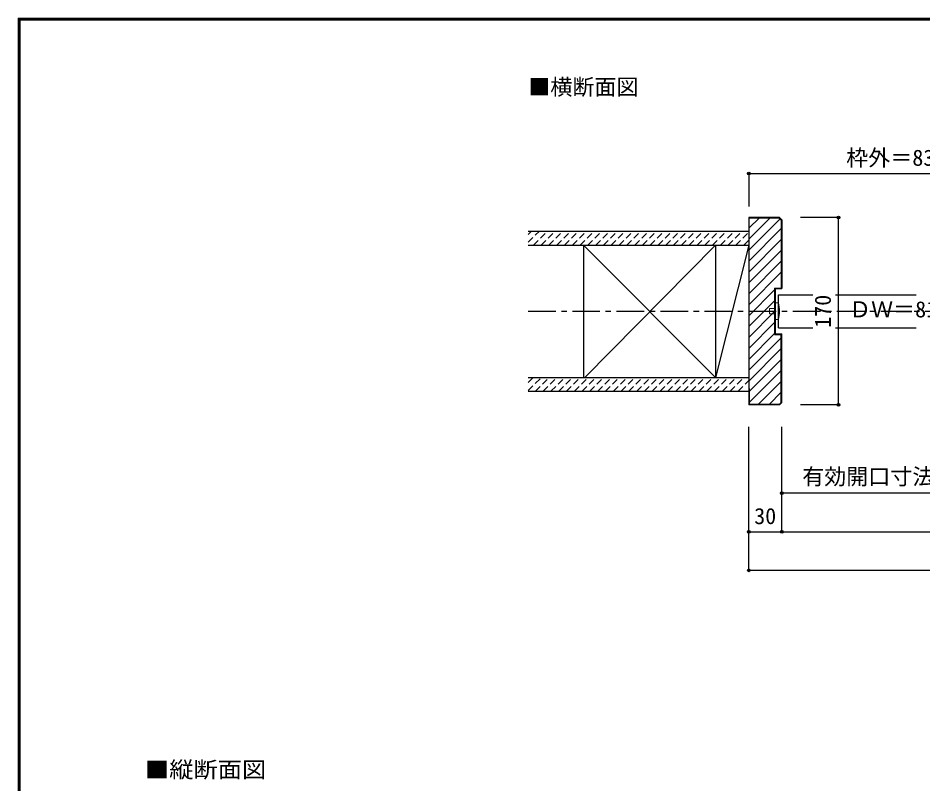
# Model space of a CAD drawing. Units: millimetres at full size, sheet at 1:5; details may follow other scales. Extents: x -973 to 977, y -718 to 696.
# Drawn here: x -973 to -152, y 1 to 696 of the extents above; entities that cross this region are included whole.
import ezdxf
from ezdxf.enums import TextEntityAlignment as Align

# ---------------------------------------------------------------- set-up
doc = ezdxf.new("R2010")
doc.units = ezdxf.units.MM
doc.header["$LTSCALE"] = 5
doc.header["$PDMODE"] = 32
doc.header["$PDSIZE"] = 2.5
doc.linetypes.add('CHAIN1', pattern=[8, 5, -1, 1, -1])
doc.linetypes.add('DASHED1', pattern=[1.8, 1.2, -0.6])
for name, color, linetype in [('0-1_通り芯', 4, 'CHAIN1'), ('0-2_柱', 7, 'Continuous'), ('0-3_仕上げ', 2, 'Continuous'), ('0-4_枠', 3, 'Continuous'), ('0-6_扉', 6, 'Continuous'), ('0-A_文字', 4, 'DASHED1'), ('0-B_寸法', 7, 'Continuous'), ('0-C_ハッチ', 4, 'DASHED1'), ('F-1_枠', 6, 'Continuous')]:
    doc.layers.add(name, color=color, linetype=linetype)
doc.layers.add('0-7_金物', color=7, linetype='Continuous', lineweight=18)
doc.styles.add('ＭＳ ゴシック', font='')
doc.styles.get('ＭＳ ゴシック').set_extended_font_data('MS Gothic')

msp = doc.modelspace()

# ---------------------------------------------------------------- linework, layer by layer
at = {"layer": '0-1_通り芯'}
msp.add_line((-510.347, 430), (518.743, 430), dxfattribs=at)
at = {"layer": '0-2_柱', "color": 3}
for p, q in [((-460.347, 490), (-460.347, 370)), ((-340.347, 490), (-340.347, 370)), ((-310.347, 490), (-310.347, 370))]:
    msp.add_line(p, q, dxfattribs=at)
at = {"layer": '0-2_柱'}
for p, q in [((-460.347, 490), (-340.347, 370)), ((-340.347, 490), (-459.099, 370)), ((-310.347, 490), (-340.347, 370))]:
    msp.add_line(p, q, dxfattribs=at)
at = {"layer": '0-3_仕上げ'}
for p, q in [((-510.347, 502.5), (-310.347, 502.5)), ((-510.347, 490), (-310.347, 490)), ((-510.347, 370), (-310.347, 370)), ((-510.347, 357.5), (-310.347, 357.5))]:
    msp.add_line(p, q, dxfattribs=at)
at = {"layer": '0-4_枠'}
for p, q in [((-310.347, 515), (-310.347, 345)), ((-282.468, 515), (-310.347, 515)), ((-309.847, 500), (-309.847, 514.5)), ((-282.675, 514.5), (-309.847, 514.5)), ((-280.847, 512.671), (-282.675, 514.5)), ((-280.347, 512.879), (-282.468, 515)), ((-280.847, 512.671), (-280.847, 451)), ((-280.347, 512.879), (-280.347, 450.5)), ((-309.847, 500), (-310.347, 500)), ((-286.847, 451), (-286.847, 409)), ((-286.847, 451), (-280.847, 451)), ((-286.347, 450.5), (-280.347, 450.5)), ((-286.347, 450.5), (-286.347, 409.5)), ((-286.847, 409), (-280.847, 409)), ((-286.347, 409.5), (-280.347, 409.5)), ((-280.847, 347.328), (-280.847, 409)), ((-280.347, 347.121), (-280.347, 409.5)), ((-309.847, 360), (-310.347, 360)), ((-309.847, 360), (-309.847, 345.5)), ((-282.468, 345), (-310.347, 345)), ((-282.675, 345.5), (-309.847, 345.5)), ((-282.675, 345.5), (-280.847, 347.328)), ((-282.468, 345), (-280.347, 347.121))]:
    msp.add_line(p, q, dxfattribs=at)
at = {"layer": '0-6_扉'}
for p, q in [((-283.347, 415), (-283.347, 445)), ((-283.347, 445), (-252.283, 445)), ((-231.536, 445), (-158.347, 445)), ((-283.347, 415), (-252.283, 415)), ((-231.536, 415), (-158.347, 415))]:
    msp.add_line(p, q, dxfattribs=at)
at = {"layer": '0-7_金物'}
for p, q in [((-286.347, 422.5), (-286.347, 437.5)), ((-283.347, 437.5), (-286.347, 437.5)), ((-286.347, 432.5), (-291.347, 432.5)), ((-283.347, 422.5), (-286.347, 422.5))]:
    msp.add_line(p, q, dxfattribs=at)
msp.add_lwpolyline([(-286.347, 427.5), (-291.347, 427.5), (-291.347, 432.5)], dxfattribs=at)
msp.add_arc((-313.798, 430), 31.361, 346.16371, 13.83632, dxfattribs=at)
at = {"layer": '0-B_寸法', "color": 4}
for p, q in [((-310.347, 555), (16.653, 555)), ((-310.347, 555), (-310.347, 525)), ((-228.925, 515), (-263.447, 515)), ((-228.925, 345), (-228.925, 515.5)), ((-228.925, 345), (-263.447, 345)), ((-310.347, 195), (-310.347, 325)), ((-280.347, 230), (-280.347, 325)), ((-13.347, 265), (-280.347, 265)), ((-310.347, 230), (313.653, 230)), ((-310.347, 195), (313.653, 195))]:
    msp.add_line(p, q, dxfattribs=at)
at = {"layer": '0-B_寸法'}
for p in [(-310.347, 555), (-228.925, 515), (-228.925, 345), (-280.347, 265), (-310.347, 230), (-280.347, 230), (-310.347, 195)]:
    msp.add_point(p, dxfattribs=at)
at = {"layer": '0-C_ハッチ', "linetype": 'Continuous'}
for p, q in [((-310.347, 495.247), (-291.094, 514.5)), ((-310.347, 485.347), (-281.935, 513.759)), ((-309.847, 505.646), (-300.994, 514.5)), ((-310.347, 475.448), (-280.847, 504.948)), ((-310.347, 465.548), (-280.847, 495.049)), ((-310.347, 455.649), (-280.847, 485.149)), ((-310.347, 445.75), (-280.847, 475.25)), ((-310.347, 435.85), (-280.847, 465.35)), ((-310.347, 425.951), (-286.847, 449.45)), ((-310.347, 416.051), (-286.847, 439.551)), ((-310.347, 406.152), (-286.847, 429.652)), ((-310.347, 396.252), (-286.847, 419.752)), ((-310.347, 386.353), (-286.847, 409.853)), ((-310.347, 376.453), (-280.847, 405.953)), ((-310.347, 366.554), (-280.847, 396.054)), ((-309.847, 357.154), (-280.847, 386.154)), ((-309.847, 347.255), (-280.847, 376.255)), ((-301.702, 345.5), (-280.847, 366.355)), ((-291.803, 345.5), (-280.847, 356.456))]:
    msp.add_line(p, q, dxfattribs=at)
at = {"layer": '0-C_ハッチ'}
for p, q in [((-510.347, 492.48), (-500.327, 502.5)), ((-510.347, 499.551), (-507.398, 502.5)), ((-505.756, 490), (-493.256, 502.5)), ((-498.685, 490), (-486.185, 502.5)), ((-491.613, 490), (-479.113, 502.5)), ((-484.542, 490), (-472.042, 502.5)), ((-477.471, 490), (-464.971, 502.5)), ((-470.4, 490), (-457.9, 502.5)), ((-463.329, 490), (-450.829, 502.5)), ((-456.258, 490), (-443.758, 502.5)), ((-449.187, 490), (-436.687, 502.5)), ((-442.116, 490), (-429.616, 502.5)), ((-435.045, 490), (-422.545, 502.5)), ((-427.974, 490), (-415.474, 502.5)), ((-420.903, 490), (-408.403, 502.5)), ((-413.832, 490), (-401.332, 502.5)), ((-406.761, 490), (-394.261, 502.5)), ((-399.69, 490), (-387.19, 502.5)), ((-392.619, 490), (-380.119, 502.5)), ((-385.547, 490), (-373.047, 502.5)), ((-378.476, 490), (-365.976, 502.5)), ((-371.405, 490), (-358.905, 502.5)), ((-364.334, 490), (-351.834, 502.5)), ((-357.263, 490), (-344.763, 502.5)), ((-350.192, 490), (-337.692, 502.5)), ((-343.121, 490), (-330.621, 502.5)), ((-336.05, 490), (-323.55, 502.5)), ((-328.979, 490), (-316.479, 502.5)), ((-321.908, 490), (-310.347, 501.561)), ((-314.837, 490), (-310.347, 494.49)), ((-510.347, 365.2), (-505.547, 370)), ((-510.347, 358.129), (-498.476, 370)), ((-503.905, 357.5), (-491.405, 370)), ((-496.834, 357.5), (-484.334, 370)), ((-489.763, 357.5), (-477.263, 370)), ((-482.692, 357.5), (-470.192, 370)), ((-475.621, 357.5), (-463.121, 370)), ((-468.55, 357.5), (-456.05, 370)), ((-461.479, 357.5), (-448.979, 370)), ((-454.408, 357.5), (-441.908, 370)), ((-447.337, 357.5), (-434.837, 370)), ((-440.266, 357.5), (-427.766, 370)), ((-433.195, 357.5), (-420.695, 370)), ((-426.124, 357.5), (-413.624, 370)), ((-419.053, 357.5), (-406.553, 370)), ((-411.981, 357.5), (-399.481, 370)), ((-404.91, 357.5), (-392.41, 370)), ((-397.839, 357.5), (-385.339, 370)), ((-390.768, 357.5), (-378.268, 370)), ((-383.697, 357.5), (-371.197, 370)), ((-376.626, 357.5), (-364.126, 370)), ((-369.555, 357.5), (-357.055, 370)), ((-362.484, 357.5), (-349.984, 370)), ((-355.413, 357.5), (-342.913, 370)), ((-348.342, 357.5), (-335.842, 370)), ((-341.271, 357.5), (-328.771, 370)), ((-334.2, 357.5), (-321.7, 370)), ((-327.129, 357.5), (-314.629, 370)), ((-320.058, 357.5), (-310.347, 367.211))]:
    msp.add_line(p, q, dxfattribs=at)
at = {"layer": 'F-1_枠'}
for p, q in [((-973.347, 695.833), (-973.347, -700.833)), ((-973.347, 695.833), (976.653, 695.833)), ((-973.347, 695), (976.653, 695)), ((-973.347, 694.167), (976.653, 694.167)), ((-972.514, 695.833), (-972.514, -700.833)), ((-971.68, 695.833), (-971.68, -700.833))]:
    msp.add_line(p, q, dxfattribs=at)

# ---------------------------------------------------------------- texts
at = {"layer": '0-A_文字', "color": 7, "style": 'ＭＳ ゴシック'}
msp.add_text('■横断面図', height=14.66, dxfattribs=at).set_placement((-510.347, 621.667), align=Align.BOTTOM_LEFT)
at = {"layer": '0-A_文字', "color": 7, "style": 'ＭＳ ゴシック', "width": 1.1}
msp.add_text('■縦断面図', height=14.66, dxfattribs=at).set_placement((-858.203, 2.5), align=Align.BOTTOM_LEFT)
at = {"layer": '0-B_寸法', "style": 'ＭＳ ゴシック'}
for s, p in [('枠外＝837 (740)', (-221.847, 557.5)), ('ＤＷ＝810(713)', (-219.309, 420)), ('有効開口寸法＝777 (680)', (-261.847, 268.31)), ('30', (-305.347, 232.5))]:
    msp.add_text(s, height=14.66, dxfattribs=at).set_placement(p, align=Align.BOTTOM_LEFT)
msp.add_text('170', height=14.66, rotation=90, dxfattribs=at).set_placement((-231.425, 415), align=Align.BOTTOM_LEFT)

doc.saveas('drawing.dxf')
